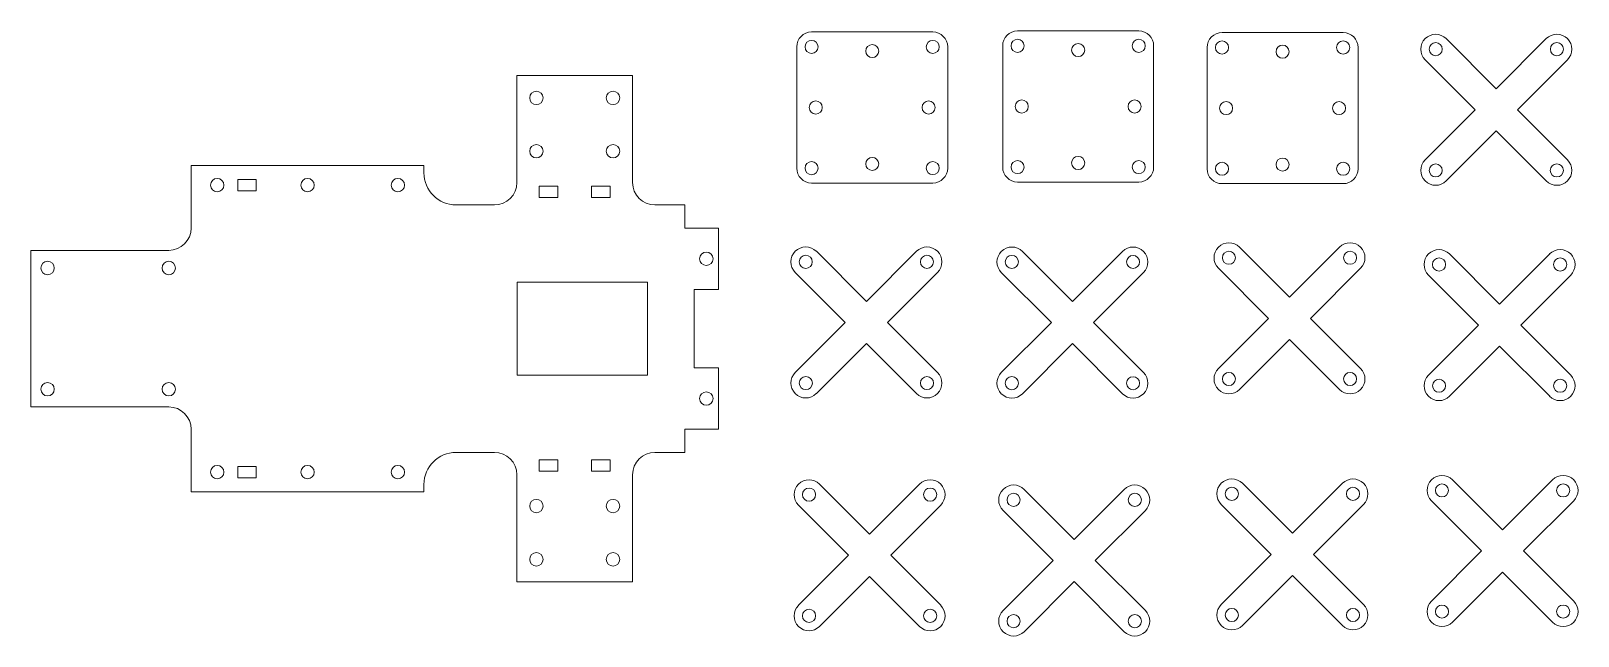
# Model space of a CAD drawing. Header units: millimetres. Extents: x 33 to 448, y 46 to 209.
import ezdxf

# ---------------------------------------------------------------- set-up
doc = ezdxf.new("R2010")
doc.units = ezdxf.units.MM

msp = doc.modelspace()

# ---------------------------------------------------------------- linework, layer by layer
at = {"color": 7, "linetype": 'Continuous', "lineweight": 15}
for p, q in [((274.85, 208.28), (242.32, 208.28)), ((330.14, 208.56), (297.61, 208.56)), ((385.01, 208.12), (352.49, 208.12)), ((238.32, 204.28), (238.32, 171.76)), ((278.85, 171.76), (278.85, 204.28)), ((293.61, 204.56), (293.61, 172.03)), ((334.14, 172.03), (334.14, 204.56)), ((348.49, 204.12), (348.49, 171.59)), ((389.01, 171.59), (389.01, 204.12)), ((426.12, 193.06), (412.68, 206.5)), ((439.55, 206.5), (426.12, 193.06)), ((407.03, 200.84), (420.46, 187.41)), ((431.78, 187.41), (445.21, 200.84)), ((163.19, 167.89), (163.19, 196.59)), ((163.19, 196.59), (194.26, 196.59)), ((194.26, 167.89), (194.26, 196.59)), ((420.46, 187.41), (407.03, 173.97)), ((445.21, 173.97), (431.78, 187.41)), ((412.68, 168.31), (426.12, 181.75)), ((426.12, 181.75), (439.55, 168.31)), ((75.76, 155.69), (75.76, 172.49)), ((75.76, 172.49), (138.26, 172.49)), ((138.26, 172.49), (138.26, 170.49)), ((88.26, 168.69), (93.26, 168.69)), ((88.26, 165.69), (88.26, 168.69)), ((93.26, 168.69), (93.26, 165.69)), ((174.19, 166.89), (169.19, 166.89)), ((169.19, 166.89), (169.19, 163.89)), ((174.19, 163.89), (174.19, 166.89)), ((188.26, 166.89), (183.26, 166.89)), ((183.26, 166.89), (183.26, 163.89)), ((188.26, 163.89), (188.26, 166.89)), ((242.32, 167.76), (274.85, 167.76)), ((297.61, 168.03), (330.14, 168.03)), ((352.49, 167.59), (385.01, 167.59)), ((93.26, 165.69), (88.26, 165.69)), ((169.19, 163.89), (174.19, 163.89)), ((183.26, 163.89), (188.26, 163.89)), ((146.86, 161.89), (157.19, 161.89)), ((200.26, 161.89), (208.26, 161.89)), ((208.26, 161.89), (208.26, 155.69)), ((208.26, 155.69), (217.36, 155.69)), ((217.36, 155.69), (217.36, 139.19)), ((32.76, 107.69), (32.76, 149.69)), ((32.76, 149.69), (69.76, 149.69)), ((370.61, 137.1), (357.18, 150.54)), ((384.05, 150.54), (370.61, 137.1)), ((257.02, 136.01), (243.59, 149.44)), ((270.46, 149.44), (257.02, 136.01)), ((312.34, 135.97), (298.9, 149.41)), ((325.77, 149.41), (312.34, 135.97)), ((427.01, 135.29), (413.58, 148.73)), ((440.45, 148.73), (427.01, 135.29)), ((237.93, 143.78), (251.37, 130.35)), ((262.68, 130.35), (276.12, 143.78)), ((293.25, 143.75), (306.68, 130.31)), ((318, 130.31), (331.43, 143.75)), ((351.52, 144.88), (364.95, 131.45)), ((376.27, 131.45), (389.7, 144.88)), ((407.92, 143.07), (421.35, 129.63)), ((432.67, 129.63), (446.1, 143.07)), ((198.26, 141.19), (163.26, 141.19)), ((163.26, 141.19), (163.26, 116.19)), ((198.26, 116.19), (198.26, 141.19)), ((210.76, 139.19), (217.36, 139.19)), ((210.76, 118.19), (210.76, 139.19)), ((251.37, 130.35), (237.93, 116.91)), ((276.12, 116.91), (262.68, 130.35)), ((306.68, 130.31), (293.25, 116.88)), ((331.43, 116.88), (318, 130.31)), ((364.95, 131.45), (351.52, 118.01)), ((389.7, 118.01), (376.27, 131.45)), ((421.35, 129.63), (407.92, 116.2)), ((446.1, 116.2), (432.67, 129.63)), ((243.59, 111.26), (257.02, 124.69)), ((257.02, 124.69), (270.46, 111.26)), ((298.9, 111.22), (312.34, 124.66)), ((312.34, 124.66), (325.77, 111.22)), ((357.18, 112.36), (370.61, 125.79)), ((370.61, 125.79), (384.05, 112.36)), ((413.58, 110.54), (427.01, 123.98)), ((427.01, 123.98), (440.45, 110.54)), ((210.76, 118.19), (217.36, 118.19)), ((217.36, 118.19), (217.36, 101.69)), ((163.26, 116.19), (198.26, 116.19)), ((69.76, 107.69), (32.76, 107.69)), ((75.76, 84.89), (75.76, 101.69)), ((208.26, 101.69), (217.36, 101.69)), ((208.26, 101.69), (208.26, 95.49)), ((88.26, 91.69), (93.26, 91.69)), ((88.26, 88.69), (88.26, 91.69)), ((93.26, 91.69), (93.26, 88.69)), ((157.19, 95.49), (146.86, 95.49)), ((174.19, 93.49), (169.19, 93.49)), ((169.19, 93.49), (169.19, 90.49)), ((174.19, 90.49), (174.19, 93.49)), ((188.26, 93.49), (183.26, 93.49)), ((183.26, 93.49), (183.26, 90.49)), ((188.26, 90.49), (188.26, 93.49)), ((208.26, 95.49), (200.26, 95.49)), ((93.26, 88.69), (88.26, 88.69)), ((163.19, 89.49), (163.19, 60.79)), ((169.19, 90.49), (174.19, 90.49)), ((183.26, 90.49), (188.26, 90.49)), ((194.26, 89.49), (194.26, 60.79)), ((427.81, 74.69), (414.37, 88.12)), ((441.24, 88.12), (427.81, 74.69)), ((138.26, 84.89), (75.76, 84.89)), ((138.26, 84.89), (138.26, 86.89)), ((257.89, 73.54), (244.45, 86.98)), ((271.32, 86.98), (257.89, 73.54)), ((312.82, 72.13), (299.38, 85.57)), ((326.25, 85.57), (312.82, 72.13)), ((371.38, 73.77), (357.95, 87.2)), ((384.82, 87.2), (371.38, 73.77)), ((238.8, 81.32), (252.23, 67.88)), ((263.55, 67.88), (276.98, 81.32)), ((293.72, 79.91), (307.16, 66.47)), ((318.47, 66.47), (331.91, 79.91)), ((352.29, 81.54), (365.73, 68.11)), ((377.04, 68.11), (390.47, 81.54)), ((408.71, 82.47), (422.15, 69.03)), ((433.46, 69.03), (446.9, 82.47)), ((252.23, 67.88), (238.8, 54.45)), ((276.98, 54.45), (263.55, 67.88)), ((307.16, 66.47), (293.72, 53.04)), ((331.91, 53.04), (318.47, 66.47)), ((365.73, 68.11), (352.29, 54.67)), ((390.47, 54.67), (377.04, 68.11)), ((422.15, 69.03), (408.71, 55.6)), ((446.9, 55.6), (433.46, 69.03)), ((357.95, 49.02), (371.38, 62.45)), ((371.38, 62.45), (384.82, 49.02)), ((414.37, 49.94), (427.81, 63.37)), ((427.81, 63.37), (441.24, 49.94)), ((194.26, 60.79), (163.19, 60.79)), ((244.45, 48.79), (257.89, 62.23)), ((257.89, 62.23), (271.32, 48.79)), ((299.38, 47.38), (312.82, 60.82)), ((312.82, 60.82), (326.25, 47.38))]:
    msp.add_line(p, q, dxfattribs=at)
for centre, radius in [((242.32, 204.28), 1.75), ((258.59, 203.17), 1.75), ((274.85, 204.28), 1.75), ((297.61, 204.56), 1.76), ((313.88, 203.44), 1.75), ((330.14, 204.56), 1.76), ((352.49, 204.12), 1.76), ((368.75, 203), 1.75), ((385.01, 204.12), 1.76), ((409.86, 203.67), 1.75), ((442.38, 203.67), 1.75), ((168.44, 190.59), 1.8), ((189.01, 190.59), 1.8), ((243.44, 188.02), 1.76), ((273.74, 188.02), 1.75), ((298.73, 188.29), 1.75), ((329.03, 188.29), 1.75), ((353.6, 187.85), 1.75), ((383.9, 187.85), 1.75), ((168.44, 176.29), 1.8), ((189.01, 176.29), 1.8), ((258.59, 172.87), 1.75), ((313.88, 173.14), 1.76), ((368.75, 172.7), 1.76), ((242.32, 171.76), 1.76), ((274.85, 171.76), 1.75), ((297.61, 172.03), 1.75), ((330.14, 172.03), 1.75), ((352.49, 171.59), 1.75), ((385.01, 171.59), 1.75), ((409.86, 171.14), 1.75), ((442.38, 171.14), 1.76), ((82.76, 167.19), 1.8), ((107.01, 167.19), 1.8), ((131.26, 167.19), 1.8), ((37.23, 144.95), 1.8), ((69.76, 144.95), 1.8), ((214.06, 147.44), 1.8), ((240.76, 146.61), 1.75), ((273.29, 146.61), 1.75), ((296.08, 146.58), 1.76), ((328.6, 146.58), 1.75), ((354.35, 147.71), 1.75), ((386.87, 147.71), 1.75), ((410.75, 145.9), 1.76), ((443.27, 145.9), 1.76), ((354.35, 115.18), 1.76), ((386.87, 115.18), 1.76), ((37.23, 112.43), 1.8), ((69.76, 112.43), 1.8), ((240.76, 114.09), 1.76), ((273.29, 114.09), 1.76), ((296.08, 114.05), 1.76), ((328.6, 114.05), 1.75), ((410.75, 113.37), 1.75), ((443.27, 113.37), 1.76), ((214.06, 109.94), 1.8), ((82.76, 90.19), 1.8), ((107.01, 90.19), 1.8), ((131.26, 90.19), 1.8), ((241.63, 84.15), 1.76), ((274.15, 84.15), 1.76), ((296.55, 82.74), 1.76), ((329.08, 82.74), 1.76), ((355.12, 84.37), 1.76), ((387.65, 84.37), 1.76), ((411.54, 85.29), 1.75), ((444.07, 85.29), 1.75), ((168.44, 81.09), 1.8), ((189.01, 81.09), 1.8), ((168.44, 66.79), 1.8), ((189.01, 66.79), 1.8), ((411.54, 52.77), 1.76), ((444.07, 52.77), 1.76), ((241.63, 51.62), 1.76), ((274.15, 51.62), 1.76), ((296.55, 50.21), 1.76), ((329.08, 50.21), 1.76), ((355.12, 51.85), 1.76), ((387.65, 51.85), 1.76)]:
    msp.add_circle(centre, radius, dxfattribs=at)
for centre, radius, start, end in [((242.32, 204.28), 4, 90, 180), ((274.85, 204.28), 4, 0, 90), ((297.61, 204.56), 4, 90, 180), ((330.14, 204.56), 4, 0, 90), ((352.49, 204.12), 4, 90, 180), ((385.01, 204.12), 4, 0, 90), ((409.86, 203.67), 4, 45, 225), ((442.38, 203.67), 4, 315, 135), ((146.86, 170.49), 8.6, 180, 270), ((242.32, 171.76), 4, 180, 270), ((274.85, 171.76), 4, 270, 0), ((297.61, 172.03), 4, 180, 270), ((330.14, 172.03), 4, 270, 0), ((352.49, 171.59), 4, 180, 270), ((385.01, 171.59), 4, 270, 0), ((409.86, 171.14), 4, 135, 315), ((442.38, 171.14), 4, 225, 45), ((157.19, 167.89), 6, 270, 0), ((200.26, 167.89), 6, 180, 270), ((69.76, 155.69), 6, 270, 0), ((240.76, 146.61), 4, 45, 225), ((273.29, 146.61), 4, 315, 135), ((296.08, 146.58), 4, 45, 225), ((328.6, 146.58), 4, 315, 135), ((354.35, 147.71), 4, 45, 225), ((386.87, 147.71), 4, 315, 135), ((410.75, 145.9), 4, 45, 225), ((443.27, 145.9), 4, 315, 135), ((240.76, 114.09), 4, 135, 315), ((273.29, 114.09), 4, 225, 45), ((296.08, 114.05), 4, 135, 315), ((328.6, 114.05), 4, 225, 45), ((354.35, 115.18), 4, 135, 315), ((386.87, 115.18), 4, 225, 45), ((410.75, 113.37), 4, 135, 315), ((443.27, 113.37), 4, 225, 45), ((69.76, 101.69), 6, 0, 90), ((146.86, 86.89), 8.6, 90, 180), ((157.19, 89.49), 6, 0, 90), ((200.26, 89.49), 6, 90, 180), ((241.63, 84.15), 4, 45, 225), ((274.15, 84.15), 4, 315, 135), ((355.12, 84.37), 4, 45, 225), ((387.65, 84.37), 4, 315, 135), ((411.54, 85.29), 4, 45, 225), ((444.07, 85.29), 4, 315, 135), ((296.55, 82.74), 4, 45, 225), ((329.08, 82.74), 4, 315, 135), ((241.63, 51.62), 4, 135, 315), ((274.15, 51.62), 4, 225, 45), ((355.12, 51.85), 4, 135, 315), ((387.65, 51.85), 4, 225, 45), ((411.54, 52.77), 4, 135, 315), ((444.07, 52.77), 4, 225, 45), ((296.55, 50.21), 4, 135, 315), ((329.08, 50.21), 4, 225, 45)]:
    msp.add_arc(centre, radius, start, end, dxfattribs=at)

doc.saveas('drawing.dxf')
